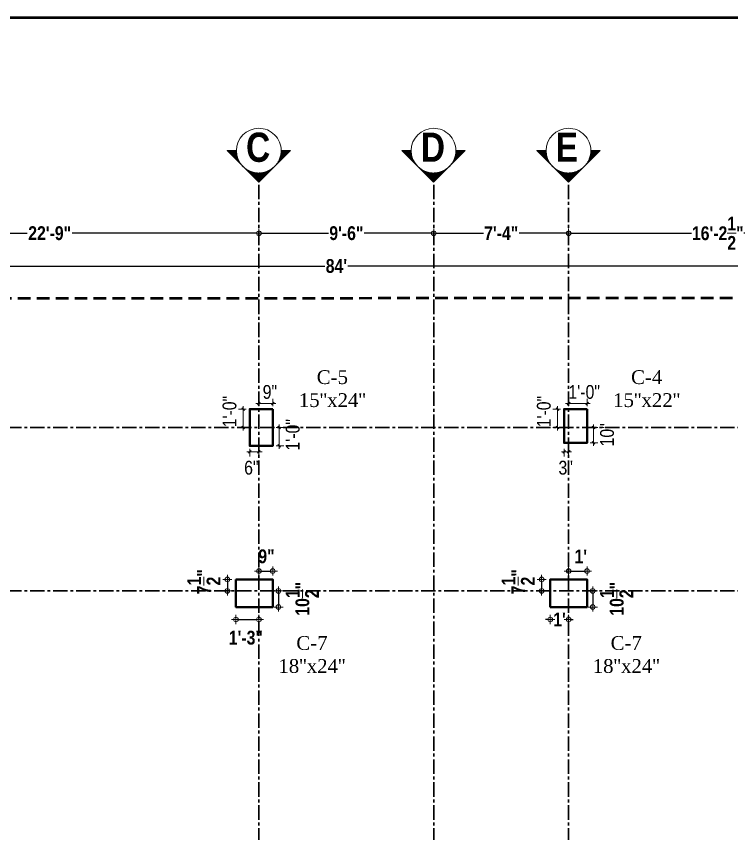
# Model space of a CAD drawing. Header units: inches. Extents: x 64086 to 138972, y -13497 to 16809.
# Drawn here: x 101067 to 101534, y -12948 to -12414 of the extents above; entities that cross this region are included whole.
import ezdxf

# ---------------------------------------------------------------- set-up
doc = ezdxf.new("R2010")
doc.units = ezdxf.units.IN
doc.header["$LTSCALE"] = 0.5
doc.header["$MEASUREMENT"] = 0
doc.header["$PDMODE"] = 2
for name, pattern in [('CENTER', [2, 1.25, -0.25, 0.25, -0.25]), ('CENTER2', [1.125, 0.75, -0.125, 0.125, -0.125]), ('DASHED', [0.75, 0.5, -0.25])]:
    doc.linetypes.add(name, pattern=pattern)
doc.layers.get('0').update_dxf_attribs({"lineweight": 13})
for name, color, linetype, lineweight in [('Boundary', 6, 'DASHED', 50), ('BOX', 253, 'Continuous', 15), ('C.L.', 17, 'CENTER', 13), ('Column', 1, 'Continuous', 40), ('DIM', 5, 'Continuous', 13), ('G_Dim', 63, 'Continuous', 5), ('Grid', 32, 'CENTER2', 5), ('TEXT-1', 7, 'Continuous', 13), ('TEXT-IN', 7, 'Continuous', 15), ('TXT', 7, 'Continuous', 0)]:
    doc.layers.add(name, color=color, linetype=linetype, lineweight=lineweight)
doc.styles.add('1', font='ARIALN.TTF')
doc.styles.get("Standard").update_dxf_attribs({"font": 'ARIALNB.TTF'})
doc.styles.add('WMF-Times New Roman1', font='times.ttf')
doc.dimstyles.new('Column Dim', dxfattribs={"dimtxt": 9, "dimasz": 1.5, "dimexe": 13.25, "dimexo": 11, "dimgap": 1, "dimtad": 0, "dimdec": 1, "dimzin": 0, "dimdsep": 46, "dimlunit": 4, "dimtxsty": 'Standard', "dimblk": 'DIM', "dimcen": 0, "dimse1": 1, "dimse2": 1, "dimclrd": 5, "dimclre": 5, "dimclrt": 7, "dimadec": 0, "dimazin": 0, "dimtfac": 1, "dimtdec": 1, "dimtofl": 0, "dimtmove": 2, "dimatfit": 3, "dimldrblk": 'DIM', "dimfxl": 1, "dimtolj": 1, "dimtzin": 0, "dimarcsym": 0})
doc.dimstyles.new('DIM-1-2', dxfattribs={"dimtxt": 8, "dimasz": 1.75, "dimexe": 3, "dimexo": 2, "dimgap": 3, "dimtad": 0, "dimdec": 0, "dimzin": 3, "dimdsep": 46, "dimlunit": 4, "dimtxsty": '1', "dimblk": 'OBLIQUE', "dimcen": 1, "dimdle": 2, "dimclrd": 256, "dimclre": 256, "dimclrt": 256, "dimadec": 0, "dimazin": 0, "dimtfac": 0.75, "dimtdec": 0, "dimtmove": 1, "dimatfit": 3, "dimldrblk": 'OBLIQUE', "dimfxl": 1, "dimtolj": 1, "dimtzin": 0, "dimlwd": -1, "dimlwe": -1, "dimarcsym": 0})

# ---------------------------------------------------------------- blocks, each defined once
blk = doc.blocks.new('DIM')
at = {"layer": 'DIM'}
for q in [(-2, 0), (0, 2), (0, -2), (2, 0)]:
    blk.add_line((0, 0), q, dxfattribs=at)
blk.add_circle((0, 0), 1, dxfattribs=at)
blk = doc.blocks.new('*D164')
at = {"layer": 'Defpoints', "color": 0, "ltscale": 15, "transparency": 16777216}
for p in [(101225.54, -12555.98), (100952.55, -12598.54), (101225.54, -12598.54)]:
    blk.add_point(p, dxfattribs=at)
at = {"layer": 'DIM', "color": 5, "lineweight": -2, "ltscale": 15, "transparency": 16777216}
for p, q in [((100954.05, -12555.98), (101074.44, -12555.98)), ((101224.04, -12555.98), (101103.64, -12555.98))]:
    blk.add_line(p, q, dxfattribs=at)
at = {"layer": 'DIM', "color": 5, "lineweight": -2, "ltscale": 15, "transparency": 16777216, "xscale": 1.5, "yscale": 1.5, "zscale": 1.5, "rotation": 180}
blk.add_blockref('DIM', (100952.55, -12555.98), dxfattribs=at)
at = {"layer": 'DIM', "color": 5, "lineweight": -2, "ltscale": 15, "transparency": 16777216, "xscale": 1.5, "yscale": 1.5, "zscale": 1.5}
blk.add_blockref('DIM', (101225.54, -12555.98), dxfattribs=at)
at = {"layer": 'DIM', "color": 7, "ltscale": 15, "transparency": 16777216, "insert": (101089.04, -12555.98), "char_height": 9, "attachment_point": 5}
blk.add_mtext('\\A1;22\'-9"', dxfattribs=at)
blk = doc.blocks.new('*D165')
at = {"layer": 'Defpoints', "color": 0, "ltscale": 15, "transparency": 16777216}
for p in [(101339.54, -12555.98), (101225.54, -12598.54), (101339.54, -12598.2)]:
    blk.add_point(p, dxfattribs=at)
at = {"layer": 'DIM', "color": 5, "lineweight": -2, "ltscale": 15, "transparency": 16777216}
for p, q in [((101227.04, -12555.98), (101270.84, -12555.98)), ((101338.04, -12555.98), (101294.24, -12555.98))]:
    blk.add_line(p, q, dxfattribs=at)
at = {"layer": 'DIM', "color": 5, "lineweight": -2, "ltscale": 15, "transparency": 16777216, "xscale": 1.5, "yscale": 1.5, "zscale": 1.5, "rotation": 180}
blk.add_blockref('DIM', (101225.54, -12555.98), dxfattribs=at)
at = {"layer": 'DIM', "color": 5, "lineweight": -2, "ltscale": 15, "transparency": 16777216, "xscale": 1.5, "yscale": 1.5, "zscale": 1.5}
blk.add_blockref('DIM', (101339.54, -12555.98), dxfattribs=at)
at = {"layer": 'DIM', "color": 7, "ltscale": 15, "transparency": 16777216, "insert": (101282.54, -12555.98), "char_height": 9, "attachment_point": 5}
blk.add_mtext('\\A1;9\'-6"', dxfattribs=at)
blk = doc.blocks.new('*D166')
at = {"layer": 'Defpoints', "color": 0, "ltscale": 15, "transparency": 16777216}
for p in [(101427.54, -12555.98), (101339.54, -12598.2), (101427.54, -12598.2)]:
    blk.add_point(p, dxfattribs=at)
at = {"layer": 'DIM', "color": 5, "lineweight": -2, "ltscale": 15, "transparency": 16777216}
for p, q in [((101341.04, -12555.98), (101371.89, -12555.98)), ((101426.04, -12555.98), (101395.18, -12555.98))]:
    blk.add_line(p, q, dxfattribs=at)
at = {"layer": 'DIM', "color": 5, "lineweight": -2, "ltscale": 15, "transparency": 16777216, "xscale": 1.5, "yscale": 1.5, "zscale": 1.5, "rotation": 180}
blk.add_blockref('DIM', (101339.54, -12555.98), dxfattribs=at)
at = {"layer": 'DIM', "color": 5, "lineweight": -2, "ltscale": 15, "transparency": 16777216, "xscale": 1.5, "yscale": 1.5, "zscale": 1.5}
blk.add_blockref('DIM', (101427.54, -12555.98), dxfattribs=at)
at = {"layer": 'DIM', "color": 7, "ltscale": 15, "transparency": 16777216, "insert": (101383.54, -12555.98), "char_height": 9, "attachment_point": 5}
blk.add_mtext('\\A1;7\'-4"', dxfattribs=at)
blk = doc.blocks.new('*D167')
at = {"layer": 'Defpoints', "color": 0, "ltscale": 15, "transparency": 16777216}
for p in [(101622.02, -12555.98), (101427.54, -12598.2), (101622.02, -12658.77)]:
    blk.add_point(p, dxfattribs=at)
at = {"layer": 'DIM', "color": 5, "lineweight": -2, "ltscale": 15, "transparency": 16777216}
for p, q in [((101429.04, -12555.98), (101507.73, -12555.98)), ((101620.52, -12555.98), (101541.83, -12555.98))]:
    blk.add_line(p, q, dxfattribs=at)
at = {"layer": 'DIM', "color": 5, "lineweight": -2, "ltscale": 15, "transparency": 16777216, "xscale": 1.5, "yscale": 1.5, "zscale": 1.5, "rotation": 180}
blk.add_blockref('DIM', (101427.54, -12555.98), dxfattribs=at)
at = {"layer": 'DIM', "color": 5, "lineweight": -2, "ltscale": 15, "transparency": 16777216, "xscale": 1.5, "yscale": 1.5, "zscale": 1.5}
blk.add_blockref('DIM', (101622.02, -12555.98), dxfattribs=at)
at = {"layer": 'DIM', "color": 7, "ltscale": 15, "transparency": 16777216, "insert": (101524.78, -12555.98), "char_height": 9, "attachment_point": 5}
blk.add_mtext('\\A1;16\'-2{\\H1.000000x;\\S1/2;}"', dxfattribs=at)
blk = doc.blocks.new('*D198')
at = {"layer": 'Defpoints', "color": 0, "ltscale": 15, "transparency": 16777216}
for p in [(101780.05, -12577.39), (100772.05, -12598.77), (101780.05, -12619.15)]:
    blk.add_point(p, dxfattribs=at)
at = {"layer": 'DIM', "color": 5, "lineweight": -2, "ltscale": 15, "transparency": 16777216}
for p, q in [((100773.55, -12577.39), (101268.52, -12577.39)), ((101778.55, -12577.39), (101283.57, -12577.39))]:
    blk.add_line(p, q, dxfattribs=at)
at = {"layer": 'DIM', "color": 5, "lineweight": -2, "ltscale": 15, "transparency": 16777216, "xscale": 1.5, "yscale": 1.5, "zscale": 1.5, "rotation": 180}
blk.add_blockref('DIM', (100772.05, -12577.39), dxfattribs=at)
at = {"layer": 'DIM', "color": 5, "lineweight": -2, "ltscale": 15, "transparency": 16777216, "xscale": 1.5, "yscale": 1.5, "zscale": 1.5}
blk.add_blockref('DIM', (101780.05, -12577.39), dxfattribs=at)
at = {"layer": 'DIM', "color": 7, "ltscale": 15, "transparency": 16777216, "insert": (101276.05, -12577.39), "char_height": 9, "attachment_point": 5}
blk.add_mtext("\\A1;84'", dxfattribs=at)
blk = doc.blocks.new('_Oblique')
at = {"color": 0, "linetype": 'ByBlock', "lineweight": -2}
blk.add_line((-0.5, -0.5), (0.5, 0.5), dxfattribs=at)
blk = doc.blocks.new('*D209')
at = {"layer": 'Defpoints', "color": 0, "ltscale": 5, "transparency": 16777216}
for p in [(101234.54, -12667.12), (101225.54, -12670.77), (101234.54, -12670.77)]:
    blk.add_point(p, dxfattribs=at)
at = {"layer": 'TEXT-1', "ltscale": 5, "transparency": 16777216}
for p, q in [((101223.54, -12667.12), (101236.54, -12667.12)), ((101225.54, -12668.77), (101225.54, -12664.12)), ((101234.54, -12668.77), (101234.54, -12664.12))]:
    blk.add_line(p, q, dxfattribs=at)
at = {"layer": 'TEXT-1', "ltscale": 5, "transparency": 16777216, "xscale": 1.75, "yscale": 1.75, "zscale": 1.75, "rotation": 180}
blk.add_blockref('_Oblique', (101225.54, -12667.12), dxfattribs=at)
at = {"layer": 'TEXT-1', "ltscale": 5, "transparency": 16777216, "xscale": 1.75, "yscale": 1.75, "zscale": 1.75}
blk.add_blockref('_Oblique', (101234.54, -12667.12), dxfattribs=at)
at = {"layer": 'TEXT-1', "ltscale": 5, "transparency": 16777216, "insert": (101232.67, -12659.6), "char_height": 9, "attachment_point": 5, "style": '1'}
blk.add_mtext('\\A1;9"', dxfattribs=at)
blk = doc.blocks.new('*D210')
at = {"layer": 'Defpoints', "color": 0, "ltscale": 5, "transparency": 16777216}
for p in [(101219.54, -12670.77), (101215.29, -12682.77), (101219.54, -12682.77)]:
    blk.add_point(p, dxfattribs=at)
at = {"layer": 'TEXT-1', "ltscale": 5, "transparency": 16777216}
for p, q in [((101217.29, -12670.77), (101212.29, -12670.77)), ((101215.29, -12668.77), (101215.29, -12684.77)), ((101217.29, -12682.77), (101212.29, -12682.77))]:
    blk.add_line(p, q, dxfattribs=at)
at = {"layer": 'TEXT-1', "ltscale": 5, "transparency": 16777216, "xscale": 1.75, "yscale": 1.75, "zscale": 1.75}
for p, rotation in [((101215.29, -12670.77), 90), ((101215.29, -12682.77), 270)]:
    blk.add_blockref('_Oblique', p, dxfattribs=dict(at, rotation=rotation))
at = {"layer": 'TEXT-1', "ltscale": 5, "transparency": 16777216, "insert": (101206.37, -12672.37), "char_height": 9, "attachment_point": 5, "rotation": 90, "style": '1'}
blk.add_mtext('\\A1;1\'-0"', dxfattribs=at)
blk = doc.blocks.new('*D211')
at = {"layer": 'Defpoints', "color": 0, "ltscale": 5, "transparency": 16777216}
for p in [(101234.54, -12682.77), (101234.54, -12694.77), (101238.66, -12694.77)]:
    blk.add_point(p, dxfattribs=at)
at = {"layer": 'TEXT-1', "ltscale": 5, "transparency": 16777216}
for p, q in [((101236.66, -12682.77), (101241.66, -12682.77)), ((101238.66, -12680.77), (101238.66, -12696.77)), ((101236.66, -12694.77), (101241.66, -12694.77))]:
    blk.add_line(p, q, dxfattribs=at)
at = {"layer": 'TEXT-1', "ltscale": 5, "transparency": 16777216, "xscale": 1.75, "yscale": 1.75, "zscale": 1.75}
for p, rotation in [((101238.66, -12682.77), 90), ((101238.66, -12694.77), 270)]:
    blk.add_blockref('_Oblique', p, dxfattribs=dict(at, rotation=rotation))
at = {"layer": 'TEXT-1', "ltscale": 5, "transparency": 16777216, "insert": (101247.61, -12687.51), "char_height": 9, "attachment_point": 5, "rotation": 90, "style": '1'}
blk.add_mtext('\\A1;1\'-0"', dxfattribs=at)
blk = doc.blocks.new('*D212')
at = {"layer": 'Defpoints', "color": 0, "ltscale": 5, "transparency": 16777216}
for p in [(101219.54, -12694.77), (101219.54, -12698.64), (101225.54, -12694.77)]:
    blk.add_point(p, dxfattribs=at)
at = {"layer": 'TEXT-1', "ltscale": 5, "transparency": 16777216}
for p, q in [((101227.54, -12698.64), (101217.54, -12698.64)), ((101219.54, -12696.77), (101219.54, -12701.64)), ((101225.54, -12696.77), (101225.54, -12701.64))]:
    blk.add_line(p, q, dxfattribs=at)
at = {"layer": 'TEXT-1', "ltscale": 5, "transparency": 16777216, "xscale": 1.75, "yscale": 1.75, "zscale": 1.75, "rotation": 180}
blk.add_blockref('_Oblique', (101219.54, -12698.64), dxfattribs=at)
at = {"layer": 'TEXT-1', "ltscale": 5, "transparency": 16777216, "xscale": 1.75, "yscale": 1.75, "zscale": 1.75}
blk.add_blockref('_Oblique', (101225.54, -12698.64), dxfattribs=at)
at = {"layer": 'TEXT-1', "ltscale": 5, "transparency": 16777216, "insert": (101220.59, -12709.04), "char_height": 9, "attachment_point": 5, "style": '1'}
blk.add_mtext('\\A1;6"', dxfattribs=at)
blk = doc.blocks.new('*D215')
at = {"layer": 'Defpoints', "color": 0, "ltscale": 5, "transparency": 16777216}
for p in [(101439.54, -12667.12), (101427.54, -12670.77), (101439.54, -12670.77)]:
    blk.add_point(p, dxfattribs=at)
at = {"layer": 'TEXT-1', "ltscale": 5, "transparency": 16777216}
for p, q in [((101425.54, -12667.12), (101441.54, -12667.12)), ((101427.54, -12668.77), (101427.54, -12664.12)), ((101439.54, -12668.77), (101439.54, -12664.12))]:
    blk.add_line(p, q, dxfattribs=at)
at = {"layer": 'TEXT-1', "ltscale": 5, "transparency": 16777216, "xscale": 1.75, "yscale": 1.75, "zscale": 1.75, "rotation": 180}
blk.add_blockref('_Oblique', (101427.54, -12667.12), dxfattribs=at)
at = {"layer": 'TEXT-1', "ltscale": 5, "transparency": 16777216, "xscale": 1.75, "yscale": 1.75, "zscale": 1.75}
blk.add_blockref('_Oblique', (101439.54, -12667.12), dxfattribs=at)
at = {"layer": 'TEXT-1', "ltscale": 5, "transparency": 16777216, "insert": (101437.67, -12659.6), "char_height": 9, "attachment_point": 5, "style": '1'}
blk.add_mtext('\\A1;1\'-0"', dxfattribs=at)
blk = doc.blocks.new('*D216')
at = {"layer": 'Defpoints', "color": 0, "ltscale": 5, "transparency": 16777216}
for p in [(101424.54, -12670.77), (101420.29, -12682.77), (101424.54, -12682.77)]:
    blk.add_point(p, dxfattribs=at)
at = {"layer": 'TEXT-1', "ltscale": 5, "transparency": 16777216}
for p, q in [((101422.29, -12670.77), (101417.29, -12670.77)), ((101420.29, -12668.77), (101420.29, -12684.77)), ((101422.29, -12682.77), (101417.29, -12682.77))]:
    blk.add_line(p, q, dxfattribs=at)
at = {"layer": 'TEXT-1', "ltscale": 5, "transparency": 16777216, "xscale": 1.75, "yscale": 1.75, "zscale": 1.75}
for p, rotation in [((101420.29, -12670.77), 90), ((101420.29, -12682.77), 270)]:
    blk.add_blockref('_Oblique', p, dxfattribs=dict(at, rotation=rotation))
at = {"layer": 'TEXT-1', "ltscale": 5, "transparency": 16777216, "insert": (101411.37, -12672.37), "char_height": 9, "attachment_point": 5, "rotation": 90, "style": '1'}
blk.add_mtext('\\A1;1\'-0"', dxfattribs=at)
blk = doc.blocks.new('*D217')
at = {"layer": 'Defpoints', "color": 0, "ltscale": 5, "transparency": 16777216}
for p in [(101439.54, -12682.77), (101439.54, -12692.77), (101443.66, -12692.77)]:
    blk.add_point(p, dxfattribs=at)
at = {"layer": 'TEXT-1', "ltscale": 5, "transparency": 16777216}
for p, q in [((101441.66, -12682.77), (101446.66, -12682.77)), ((101443.66, -12680.77), (101443.66, -12694.77)), ((101441.66, -12692.77), (101446.66, -12692.77))]:
    blk.add_line(p, q, dxfattribs=at)
at = {"layer": 'TEXT-1', "ltscale": 5, "transparency": 16777216, "xscale": 1.75, "yscale": 1.75, "zscale": 1.75}
for p, rotation in [((101443.66, -12682.77), 90), ((101443.66, -12692.77), 270)]:
    blk.add_blockref('_Oblique', p, dxfattribs=dict(at, rotation=rotation))
at = {"layer": 'TEXT-1', "ltscale": 5, "transparency": 16777216, "insert": (101452.61, -12687.51), "char_height": 9, "attachment_point": 5, "rotation": 90, "style": '1'}
blk.add_mtext('\\A1;10"', dxfattribs=at)
blk = doc.blocks.new('*D218')
at = {"layer": 'Defpoints', "color": 0, "ltscale": 5, "transparency": 16777216}
for p in [(101424.54, -12692.77), (101427.54, -12692.77), (101424.54, -12698.64)]:
    blk.add_point(p, dxfattribs=at)
at = {"layer": 'TEXT-1', "ltscale": 5, "transparency": 16777216}
for p, q in [((101424.54, -12698.64), (101422.79, -12698.64)), ((101424.54, -12696.64), (101424.54, -12701.64)), ((101427.54, -12698.64), (101424.54, -12698.64)), ((101427.54, -12696.64), (101427.54, -12701.64)), ((101427.54, -12698.64), (101429.29, -12698.64))]:
    blk.add_line(p, q, dxfattribs=at)
at = {"layer": 'TEXT-1', "ltscale": 5, "transparency": 16777216, "xscale": 1.75, "yscale": 1.75, "zscale": 1.75}
blk.add_blockref('_Oblique', (101424.54, -12698.64), dxfattribs=at)
at = {"layer": 'TEXT-1', "ltscale": 5, "transparency": 16777216, "xscale": 1.75, "yscale": 1.75, "zscale": 1.75, "rotation": 180}
blk.add_blockref('_Oblique', (101427.54, -12698.64), dxfattribs=at)
at = {"layer": 'TEXT-1', "ltscale": 5, "transparency": 16777216, "insert": (101425.59, -12709.04), "char_height": 9, "attachment_point": 5, "style": '1'}
blk.add_mtext('\\A1;3"', dxfattribs=at)
blk = doc.blocks.new('*D257')
at = {"layer": 'Defpoints', "color": 0, "ltscale": 15, "transparency": 16777216}
for p in [(101439.54, -12776.44), (101427.54, -12781.91), (101439.54, -12781.91)]:
    blk.add_point(p, dxfattribs=at)
at = {"layer": 'TEXT-IN', "color": 5, "lineweight": -2, "ltscale": 15, "transparency": 16777216}
blk.add_line((101429.04, -12776.44), (101438.04, -12776.44), dxfattribs=at)
at = {"layer": 'TEXT-IN', "color": 5, "lineweight": -2, "ltscale": 15, "transparency": 16777216, "xscale": 1.5, "yscale": 1.5, "zscale": 1.5, "rotation": 180}
blk.add_blockref('DIM', (101427.54, -12776.44), dxfattribs=at)
at = {"layer": 'TEXT-IN', "color": 5, "lineweight": -2, "ltscale": 15, "transparency": 16777216, "xscale": 1.5, "yscale": 1.5, "zscale": 1.5}
blk.add_blockref('DIM', (101439.54, -12776.44), dxfattribs=at)
at = {"layer": 'TEXT-IN', "color": 7, "ltscale": 15, "transparency": 16777216, "insert": (101435.43, -12766.88), "char_height": 9, "attachment_point": 5}
blk.add_mtext("\\A1;1'", dxfattribs=at)
blk = doc.blocks.new('*D258')
at = {"layer": 'Defpoints', "color": 0, "ltscale": 15, "transparency": 16777216}
for p in [(101437.54, -12789.41), (101439.54, -12799.91), (101443.25, -12799.91)]:
    blk.add_point(p, dxfattribs=at)
at = {"layer": 'TEXT-IN', "color": 5, "lineweight": -2, "ltscale": 15, "transparency": 16777216}
blk.add_line((101443.25, -12790.91), (101443.25, -12798.41), dxfattribs=at)
at = {"layer": 'TEXT-IN', "color": 5, "lineweight": -2, "ltscale": 15, "transparency": 16777216, "xscale": 1.5, "yscale": 1.5, "zscale": 1.5}
for p, rotation in [((101443.25, -12789.41), 90), ((101443.25, -12799.91), 270)]:
    blk.add_blockref('DIM', p, dxfattribs=dict(at, rotation=rotation))
at = {"layer": 'TEXT-IN', "color": 7, "ltscale": 15, "transparency": 16777216, "insert": (101458.86, -12794.54), "char_height": 9, "attachment_point": 5, "rotation": 90}
blk.add_mtext('\\A1;10{\\H1.000000x;\\S1/2;}"', dxfattribs=at)
blk = doc.blocks.new('*D259')
at = {"layer": 'Defpoints', "color": 0, "ltscale": 15, "transparency": 16777216}
for p in [(101415.54, -12781.91), (101409.92, -12789.41), (101415.54, -12789.41)]:
    blk.add_point(p, dxfattribs=at)
at = {"layer": 'TEXT-IN', "color": 5, "lineweight": -2, "ltscale": 15, "transparency": 16777216}
blk.add_line((101409.92, -12783.41), (101409.92, -12787.91), dxfattribs=at)
at = {"layer": 'TEXT-IN', "color": 5, "lineweight": -2, "ltscale": 15, "transparency": 16777216, "xscale": 1.5, "yscale": 1.5, "zscale": 1.5}
for p, rotation in [((101409.92, -12781.91), 90), ((101409.92, -12789.41), 270)]:
    blk.add_blockref('DIM', p, dxfattribs=dict(at, rotation=rotation))
at = {"layer": 'TEXT-IN', "color": 7, "ltscale": 15, "transparency": 16777216, "insert": (101394.63, -12783.4), "char_height": 9, "attachment_point": 5, "rotation": 90}
blk.add_mtext('\\A1;7{\\H1.000000x;\\S1/2;}"', dxfattribs=at)
blk = doc.blocks.new('*D260')
at = {"layer": 'Defpoints', "color": 0, "ltscale": 15, "transparency": 16777216}
for p in [(101415.54, -12799.91), (101427.54, -12799.91), (101427.54, -12808.06)]:
    blk.add_point(p, dxfattribs=at)
at = {"layer": 'TEXT-IN', "color": 5, "lineweight": -2, "ltscale": 15, "transparency": 16777216}
for p, q in [((101414.04, -12808.06), (101412.54, -12808.06)), ((101429.04, -12808.06), (101430.54, -12808.06))]:
    blk.add_line(p, q, dxfattribs=at)
at = {"layer": 'TEXT-IN', "color": 5, "lineweight": -2, "ltscale": 15, "transparency": 16777216, "xscale": 1.5, "yscale": 1.5, "zscale": 1.5}
blk.add_blockref('DIM', (101415.54, -12808.06), dxfattribs=at)
at = {"layer": 'TEXT-IN', "color": 5, "lineweight": -2, "ltscale": 15, "transparency": 16777216, "xscale": 1.5, "yscale": 1.5, "zscale": 1.5, "rotation": 180}
blk.add_blockref('DIM', (101427.54, -12808.06), dxfattribs=at)
at = {"layer": 'TEXT-IN', "color": 7, "ltscale": 15, "transparency": 16777216, "insert": (101421.54, -12808.06), "char_height": 9, "attachment_point": 5}
blk.add_mtext("\\A1;1'", dxfattribs=at)
blk = doc.blocks.new('*D266')
at = {"layer": 'Defpoints', "color": 0, "ltscale": 15, "transparency": 16777216}
for p in [(101234.54, -12776.44), (101225.54, -12781.91), (101234.54, -12781.91)]:
    blk.add_point(p, dxfattribs=at)
at = {"layer": 'TEXT-IN', "color": 5, "lineweight": -2, "ltscale": 15, "transparency": 16777216}
blk.add_line((101227.04, -12776.44), (101233.04, -12776.44), dxfattribs=at)
at = {"layer": 'TEXT-IN', "color": 5, "lineweight": -2, "ltscale": 15, "transparency": 16777216, "xscale": 1.5, "yscale": 1.5, "zscale": 1.5, "rotation": 180}
blk.add_blockref('DIM', (101225.54, -12776.44), dxfattribs=at)
at = {"layer": 'TEXT-IN', "color": 5, "lineweight": -2, "ltscale": 15, "transparency": 16777216, "xscale": 1.5, "yscale": 1.5, "zscale": 1.5}
blk.add_blockref('DIM', (101234.54, -12776.44), dxfattribs=at)
at = {"layer": 'TEXT-IN', "color": 7, "ltscale": 15, "transparency": 16777216, "insert": (101230.43, -12766.88), "char_height": 9, "attachment_point": 5}
blk.add_mtext('\\A1;9"', dxfattribs=at)
blk = doc.blocks.new('*D267')
at = {"layer": 'Defpoints', "color": 0, "ltscale": 15, "transparency": 16777216}
for p in [(101232.54, -12789.41), (101234.54, -12799.91), (101238.25, -12799.91)]:
    blk.add_point(p, dxfattribs=at)
at = {"layer": 'TEXT-IN', "color": 5, "lineweight": -2, "ltscale": 15, "transparency": 16777216}
blk.add_line((101238.25, -12790.91), (101238.25, -12798.41), dxfattribs=at)
at = {"layer": 'TEXT-IN', "color": 5, "lineweight": -2, "ltscale": 15, "transparency": 16777216, "xscale": 1.5, "yscale": 1.5, "zscale": 1.5}
for p, rotation in [((101238.25, -12789.41), 90), ((101238.25, -12799.91), 270)]:
    blk.add_blockref('DIM', p, dxfattribs=dict(at, rotation=rotation))
at = {"layer": 'TEXT-IN', "color": 7, "ltscale": 15, "transparency": 16777216, "insert": (101253.86, -12794.54), "char_height": 9, "attachment_point": 5, "rotation": 90}
blk.add_mtext('\\A1;10{\\H1.000000x;\\S1/2;}"', dxfattribs=at)
blk = doc.blocks.new('*D268')
at = {"layer": 'Defpoints', "color": 0, "ltscale": 15, "transparency": 16777216}
for p in [(101210.54, -12781.91), (101204.92, -12789.41), (101210.54, -12789.41)]:
    blk.add_point(p, dxfattribs=at)
at = {"layer": 'TEXT-IN', "color": 5, "lineweight": -2, "ltscale": 15, "transparency": 16777216}
blk.add_line((101204.92, -12783.41), (101204.92, -12787.91), dxfattribs=at)
at = {"layer": 'TEXT-IN', "color": 5, "lineweight": -2, "ltscale": 15, "transparency": 16777216, "xscale": 1.5, "yscale": 1.5, "zscale": 1.5}
for p, rotation in [((101204.92, -12781.91), 90), ((101204.92, -12789.41), 270)]:
    blk.add_blockref('DIM', p, dxfattribs=dict(at, rotation=rotation))
at = {"layer": 'TEXT-IN', "color": 7, "ltscale": 15, "transparency": 16777216, "insert": (101189.63, -12783.4), "char_height": 9, "attachment_point": 5, "rotation": 90}
blk.add_mtext('\\A1;7{\\H1.000000x;\\S1/2;}"', dxfattribs=at)
blk = doc.blocks.new('*D265')
at = {"layer": 'Defpoints', "color": 0, "ltscale": 15, "transparency": 16777216}
for p in [(101210.54, -12799.91), (101225.54, -12799.91), (101225.54, -12808.06)]:
    blk.add_point(p, dxfattribs=at)
at = {"layer": 'TEXT-IN', "color": 5, "lineweight": -2, "ltscale": 15, "transparency": 16777216}
blk.add_line((101212.04, -12808.06), (101224.04, -12808.06), dxfattribs=at)
at = {"layer": 'TEXT-IN', "color": 5, "lineweight": -2, "ltscale": 15, "transparency": 16777216, "xscale": 1.5, "yscale": 1.5, "zscale": 1.5, "rotation": 180}
blk.add_blockref('DIM', (101210.54, -12808.06), dxfattribs=at)
at = {"layer": 'TEXT-IN', "color": 5, "lineweight": -2, "ltscale": 15, "transparency": 16777216, "xscale": 1.5, "yscale": 1.5, "zscale": 1.5}
blk.add_blockref('DIM', (101225.54, -12808.06), dxfattribs=at)
at = {"layer": 'TEXT-IN', "color": 7, "ltscale": 15, "transparency": 16777216, "insert": (101217, -12819.98), "char_height": 9, "attachment_point": 5}
blk.add_mtext('\\A1;1\'-3"', dxfattribs=at)

msp = doc.modelspace()

# ---------------------------------------------------------------- hatches: boundary and pattern name
at = {"layer": 'Grid', "linetype": 'ByBlock'}
h = msp.add_hatch(dxfattribs=at)
h.set_pattern_fill('ANSI31', color=256, scale=1.20642, angle=360, style=0)
h.set_pattern_definition([(225, (112659.51622, -20271.3959), (0.1066335106, -0.1066335106), [])])
h.paths.add_polyline_path([(101246.07, -12502.07), (101240.03, -12502.07, -0.197159), (101235.82, -12512.32)])
h.paths.add_polyline_path([(101215.18, -12512.46), (101225.43, -12522.71), (101235.68, -12512.46, -0.410265)])
h.paths.add_polyline_path([(101210.83, -12502.07), (101204.78, -12502.07), (101215.04, -12512.32, -0.197159)])
h = msp.add_hatch(dxfattribs=at)
h.set_pattern_fill('ANSI31', color=256, scale=1.20642, angle=360, style=0)
h.set_pattern_definition([(225, (112773.51622, -20271.3959), (0.1066335106, -0.1066335106), [])])
h.paths.add_polyline_path([(101360.07, -12502.07), (101354.03, -12502.07, -0.197159), (101349.82, -12512.32)])
h.paths.add_polyline_path([(101329.18, -12512.46), (101339.43, -12522.71), (101349.68, -12512.46, -0.410265)])
h.paths.add_polyline_path([(101324.83, -12502.07), (101318.78, -12502.07), (101329.04, -12512.32, -0.197159)])
h = msp.add_hatch(dxfattribs=at)
h.set_pattern_fill('ANSI31', color=256, scale=1.20642, angle=360, style=0)
h.set_pattern_definition([(225, (112861.51622, -20271.3959), (0.1066335106, -0.1066335106), [])])
h.paths.add_polyline_path([(101448.07, -12502.07), (101442.03, -12502.07, -0.197159), (101437.82, -12512.32)])
h.paths.add_polyline_path([(101417.18, -12512.46), (101427.43, -12522.71), (101437.68, -12512.46, -0.410265)])
h.paths.add_polyline_path([(101412.83, -12502.07), (101406.78, -12502.07), (101417.04, -12512.32, -0.197159)])

# ---------------------------------------------------------------- linework, layer by layer
at = {"layer": 'Boundary', "ltscale": 33}
msp.add_lwpolyline([(101896.98, -12597.69), (102040.57, -13202.68), (100696.57, -13202.77), (100696.98, -12598.77), (101896.98, -12597.69)], dxfattribs=at)
msp.add_lwpolyline([(101896.98, -12597.69), (102040.57, -13202.68), (100696.57, -13202.77), (100696.98, -12598.77), (101896.98, -12597.69)], dxfattribs=at)
at = {"layer": 'BOX', "const_width": 1.78}
msp.add_lwpolyline([(102107.73, -12415.31), (100601.68, -12415.31), (100601.68, -13480.31), (102107.73, -13480.31)], close=True, dxfattribs=at)
at = {"layer": 'C.L.', "lineweight": 30, "ltscale": 15}
for p, q in [((101225.54, -13253.69), (101225.54, -12522.71)), ((101339.54, -13253.69), (101339.54, -12522.71)), ((101427.54, -13253.69), (101427.54, -12522.71)), ((102105.72, -12682.77), (100654.39, -12682.77)), ((102105.72, -12789.41), (100654.39, -12789.41))]:
    msp.add_line(p, q, dxfattribs=at)
at = {"layer": 'Column'}
for points in [[(101234.54, -12670.77), (101219.54, -12670.77), (101219.54, -12694.77), (101234.54, -12694.77)], [(101234.54, -12670.77), (101219.54, -12670.77), (101219.54, -12694.77), (101234.54, -12694.77)], [(101439.54, -12670.77), (101424.54, -12670.77), (101424.54, -12692.77), (101439.54, -12692.77)], [(101210.54, -12781.91), (101210.54, -12799.91), (101234.54, -12799.91), (101234.54, -12781.91)], [(101415.54, -12799.91), (101439.54, -12799.91), (101439.54, -12781.91), (101415.54, -12781.91)]]:
    msp.add_lwpolyline(points, close=True, dxfattribs=at)
at = {"layer": 'Grid', "linetype": 'ByBlock'}
for points in [[(101210.83, -12502.06), (101204.78, -12502.06), (101225.43, -12522.71), (101246.07, -12502.07), (101240.03, -12502.07, 0.414214), (101225.43, -12487.47, 0.414052), (101210.83, -12502.06, 0.414169), (101225.43, -12516.66, 0.414214), (101240.03, -12502.07, -1)], [(101324.83, -12502.06), (101318.78, -12502.06), (101339.43, -12522.71), (101360.07, -12502.07), (101354.03, -12502.07, 0.414214), (101339.43, -12487.47, 0.414052), (101324.83, -12502.06, 0.414169), (101339.43, -12516.66, 0.414214), (101354.03, -12502.07, -1)], [(101412.83, -12502.06), (101406.78, -12502.06), (101427.43, -12522.71), (101448.07, -12502.07), (101442.03, -12502.07, 0.414214), (101427.43, -12487.47, 0.414052), (101412.83, -12502.06, 0.414169), (101427.43, -12516.66, 0.414214), (101442.03, -12502.07, -1)]]:
    msp.add_lwpolyline(points, format="xyb", dxfattribs=at)

# ---------------------------------------------------------------- texts
at = {"layer": 'G_Dim', "color": 7, "ltscale": 10}
for s, p in [('C', (101217.13, -12509.36)), ('D', (101331.13, -12509.36)), ('E', (101419.13, -12509.36))]:
    msp.add_text(s, height=19.05, rotation=360, dxfattribs=at).set_placement(p)
at = {"layer": 'TXT', "char_height": 9, "width": 143.8262, "attachment_point": 2, "style": 'WMF-Times New Roman1'}
for s, insert in [("C-5\\P15''x24''", (101273.42, -12645.37)), ("C-4\\P15''x22''", (101478.42, -12645.37)), ("C-7\\P18''x24''", (101260.1, -12818.89)), ("C-7\\P18''x24''", (101465.1, -12818.89))]:
    msp.add_mtext(s, dxfattribs=dict(at, insert=insert))

# ---------------------------------------------------------------- dimensions: what is measured, and where the dimension line sits
at = {"layer": 'DIM', "ltscale": 15}
for base, p1, p2, picture, middle in [((101622.02, -12555.98), (101427.54, -12598.2), (101622.02, -12658.77), '*D167', (101524.78, -12555.98)), ((101225.54, -12555.98), (100952.55, -12598.54), (101225.54, -12598.54), '*D164', (101089.04, -12555.98)), ((101339.54, -12555.98), (101225.54, -12598.54), (101339.54, -12598.2), '*D165', (101282.54, -12555.98)), ((101427.54, -12555.98), (101339.54, -12598.2), (101427.54, -12598.2), '*D166', (101383.54, -12555.98)), ((101780.05, -12577.39), (100772.05, -12598.77), (101780.05, -12619.15), '*D198', (101276.05, -12577.39))]:
    dim = msp.add_linear_dim(base=base, p1=p1, p2=p2, dimstyle='Column Dim', override={"dimfxl": 4}, dxfattribs=at)
    dim.commit()
    dim.dimension.update_dxf_attribs({"geometry": picture, "text_midpoint": middle})
at = {"layer": 'TEXT-1', "ltscale": 5}
for base, p1, p2, picture, middle in [((101234.54, -12667.12), (101225.54, -12670.77), (101234.54, -12670.77), '*D209', (101232.67, -12659.6)), ((101439.54, -12667.12), (101427.54, -12670.77), (101439.54, -12670.77), '*D215', (101437.67, -12659.6)), ((101424.54, -12698.64), (101427.54, -12692.77), (101424.54, -12692.77), '*D218', (101425.59, -12709.04)), ((101219.54, -12698.64), (101225.54, -12694.77), (101219.54, -12694.77), '*D212', (101220.59, -12709.04))]:
    dim = msp.add_linear_dim(base=base, p1=p1, p2=p2, dimstyle='DIM-1-2', override={"dimtxt": 9, "dimfxl": 2, "dimfxlon": 1}, dxfattribs=at)
    dim.commit()
    dim.dimension.update_dxf_attribs({"geometry": picture, "text_midpoint": middle, "dimtype": 160})
for base, p1, p2, picture, middle in [((101215.29, -12682.77), (101219.54, -12670.77), (101219.54, -12682.77), '*D210', (101206.37, -12672.37)), ((101420.29, -12682.77), (101424.54, -12670.77), (101424.54, -12682.77), '*D216', (101411.37, -12672.37)), ((101238.66, -12694.77), (101234.54, -12682.77), (101234.54, -12694.77), '*D211', (101247.61, -12687.51)), ((101443.66, -12692.77), (101439.54, -12682.77), (101439.54, -12692.77), '*D217', (101452.61, -12687.51))]:
    dim = msp.add_linear_dim(base=base, p1=p1, p2=p2, angle=90, dimstyle='DIM-1-2', override={"dimtxt": 9, "dimfxl": 2, "dimfxlon": 1}, dxfattribs=at)
    dim.commit()
    dim.dimension.update_dxf_attribs({"geometry": picture, "text_midpoint": middle, "dimtype": 160})
at = {"layer": 'TEXT-IN', "ltscale": 15}
for base, p1, p2, picture, middle in [((101234.54, -12776.44), (101225.54, -12781.91), (101234.54, -12781.91), '*D266', (101230.43, -12766.88)), ((101439.54, -12776.44), (101427.54, -12781.91), (101439.54, -12781.91), '*D257', (101435.43, -12766.88)), ((101225.54, -12808.06), (101210.54, -12799.91), (101225.54, -12799.91), '*D265', (101217, -12819.98))]:
    dim = msp.add_linear_dim(base=base, p1=p1, p2=p2, dimstyle='Column Dim', override={"dimfxl": 4}, dxfattribs=at)
    dim.commit()
    dim.dimension.update_dxf_attribs({"geometry": picture, "text_midpoint": middle, "dimtype": 160})
for base, p1, p2, picture, middle in [((101204.92, -12789.41), (101210.54, -12781.91), (101210.54, -12789.41), '*D268', (101189.63, -12783.4)), ((101409.92, -12789.41), (101415.54, -12781.91), (101415.54, -12789.41), '*D259', (101394.63, -12783.4)), ((101238.25, -12799.91), (101232.54, -12789.41), (101234.54, -12799.91), '*D267', (101253.86, -12794.54)), ((101443.25, -12799.91), (101437.54, -12789.41), (101439.54, -12799.91), '*D258', (101458.86, -12794.54))]:
    dim = msp.add_linear_dim(base=base, p1=p1, p2=p2, angle=90, dimstyle='Column Dim', override={"dimfxl": 4}, dxfattribs=at)
    dim.commit()
    dim.dimension.update_dxf_attribs({"geometry": picture, "text_midpoint": middle, "dimtype": 160})
dim = msp.add_linear_dim(base=(101427.54, -12808.06), p1=(101415.54, -12799.91), p2=(101427.54, -12799.91), dimstyle='Column Dim', override={"dimfxl": 4}, dxfattribs=at)
dim.commit()
dim.dimension.update_dxf_attribs({"geometry": '*D260', "text_midpoint": (101421.54, -12808.06)})

doc.saveas('drawing.dxf')
